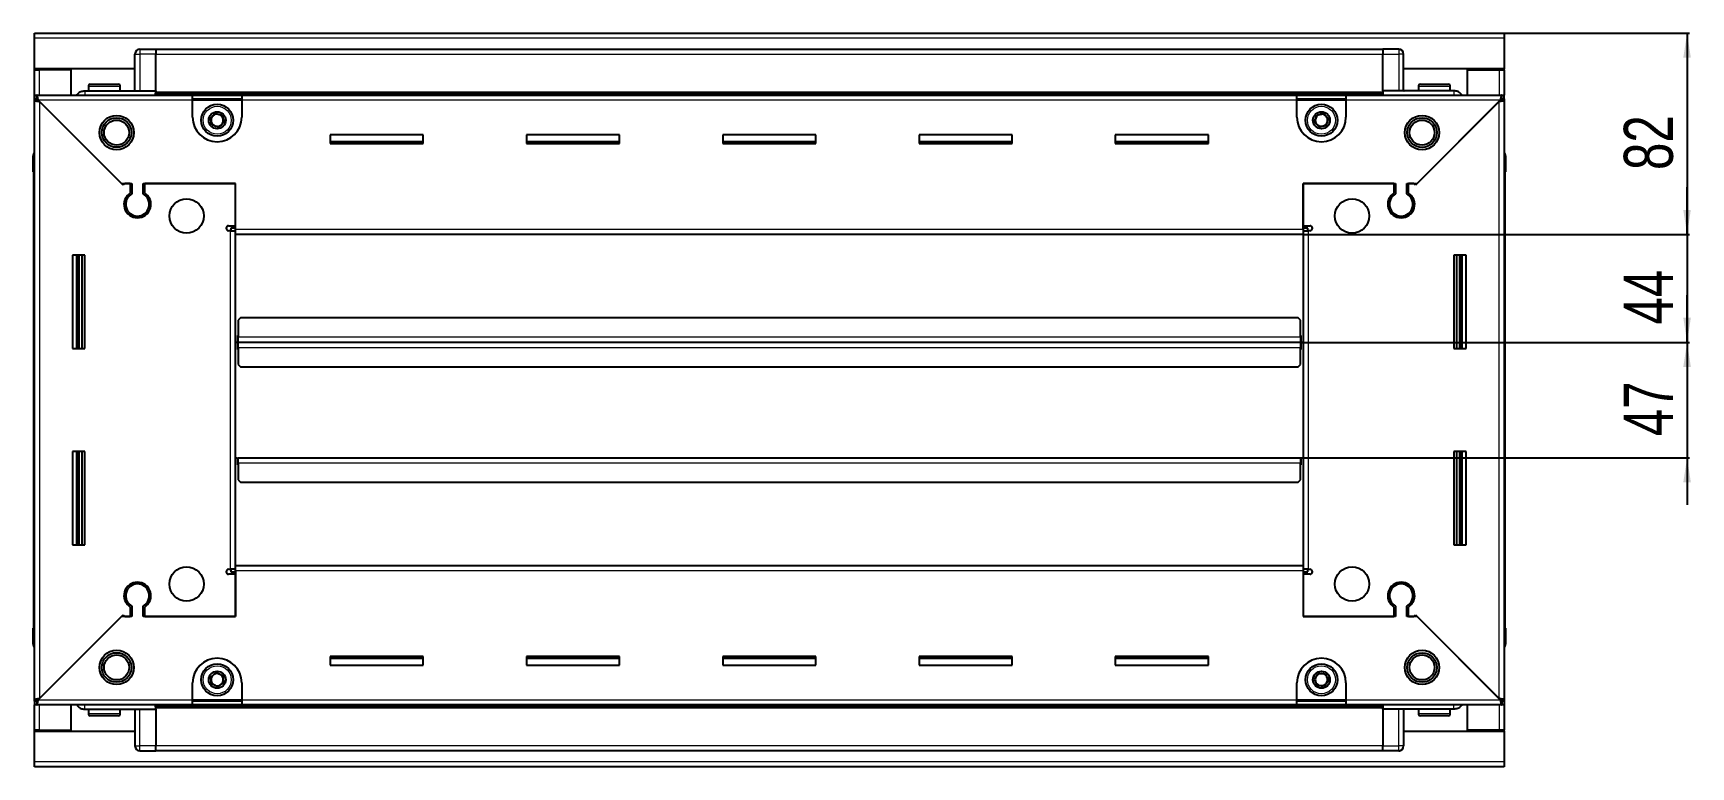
# Model space of a CAD drawing. Header units: millimetres. Extents: x 899 to 4113, y -416 to 1782.
# Drawn here: x 3438 to 4113, y 1344 to 1643 of the extents above; entities that cross this region are included whole.
import ezdxf

# ---------------------------------------------------------------- set-up
doc = ezdxf.new("R2010")
doc.units = ezdxf.units.MM
doc.layers.add('FORMAT', color=7, linetype='Continuous')
doc.styles.add('SLDTEXTSTYLE0', font='TXT', dxfattribs={"width": 0.75})
doc.dimstyles.new('SLDDIMSTYLE0', dxfattribs={"dimtxt": 20, "dimasz": 10, "dimexe": 0, "dimexo": 0.0625, "dimgap": 5, "dimtad": 2, "dimdec": 1, "dimrnd": 1e-09, "dimzin": 12, "dimdsep": 46, "dimtxsty": 'SLDTEXTSTYLE0', "dimsah": 1, "dimcen": 0.09, "dimadec": 0, "dimazin": 3, "dimtfac": 1, "dimtofl": 0, "dimtmove": 0, "dimatfit": 3, "dimfxl": 0, "dimfrac": 2, "dimtolj": 1, "dimtzin": 12, "dimarcsym": 0})
doc.dimstyles.new('SLDDIMSTYLE1', dxfattribs={"dimtxt": 20, "dimasz": 10, "dimexe": 0, "dimexo": 0.0625, "dimgap": 5, "dimtad": 2, "dimdec": 1, "dimrnd": 1e-09, "dimzin": 12, "dimdsep": 46, "dimtxsty": 'SLDTEXTSTYLE0', "dimsah": 1, "dimcen": 0.09, "dimadec": 0, "dimazin": 3, "dimtfac": 1, "dimtmove": 0, "dimatfit": 0, "dimfxl": 0, "dimfrac": 2, "dimtolj": 1, "dimtzin": 12, "dimarcsym": 0})

# ---------------------------------------------------------------- blocks, each defined once
blk = doc.blocks.new('_D_5')
at = {"layer": 'FORMAT'}
for p, q in [((4037.3, 1643.43), (4112.79, 1643.43)), ((4111.79, 1643.43), (4111.79, 1561.43)), ((3955.3, 1561.43), (4112.79, 1561.43))]:
    blk.add_line(p, q, dxfattribs=at)
for points in [[(4111.79, 1643.43), (4110.25, 1633.43), (4113.33, 1633.43)], [(4111.79, 1561.43), (4113.33, 1571.43), (4110.25, 1571.43)]]:
    blk.add_solid(points, dxfattribs=at)
at = {"layer": 'FORMAT', "insert": (4086.01, 1587.66), "char_height": 20, "attachment_point": 1, "rotation": 90, "style": 'SLDTEXTSTYLE0'}
blk.add_mtext('82', dxfattribs=at)
blk = doc.blocks.new('_D_6')
at = {"layer": 'FORMAT'}
for p, q in [((4111.79, 1561.43), (4111.79, 1580.66)), ((3955.3, 1561.43), (4112.79, 1561.43)), ((4111.79, 1561.43), (4111.79, 1517.43)), ((3954.3, 1517.43), (4112.79, 1517.43)), ((4111.79, 1517.43), (4111.79, 1498.2))]:
    blk.add_line(p, q, dxfattribs=at)
for points in [[(4111.79, 1561.43), (4113.33, 1571.43), (4110.25, 1571.43)], [(4111.79, 1517.43), (4110.25, 1507.43), (4113.33, 1507.43)]]:
    blk.add_solid(points, dxfattribs=at)
at = {"layer": 'FORMAT', "insert": (4086.01, 1524.66), "char_height": 20, "attachment_point": 1, "rotation": 90, "style": 'SLDTEXTSTYLE0'}
blk.add_mtext('44', dxfattribs=at)
blk = doc.blocks.new('_D_7')
at = {"layer": 'FORMAT'}
for p, q in [((4111.79, 1517.43), (4111.79, 1536.66)), ((3954.3, 1517.43), (4112.79, 1517.43)), ((4111.79, 1517.43), (4111.79, 1470.43)), ((3954.3, 1470.43), (4112.79, 1470.43)), ((4111.79, 1470.43), (4111.79, 1451.2))]:
    blk.add_line(p, q, dxfattribs=at)
for points in [[(4111.79, 1517.43), (4113.33, 1527.43), (4110.25, 1527.43)], [(4111.79, 1470.43), (4110.25, 1460.43), (4113.33, 1460.43)]]:
    blk.add_solid(points, dxfattribs=at)
at = {"layer": 'FORMAT', "insert": (4086.01, 1479.16), "char_height": 20, "attachment_point": 1, "rotation": 90, "style": 'SLDTEXTSTYLE0'}
blk.add_mtext('47', dxfattribs=at)

msp = doc.modelspace()

# ---------------------------------------------------------------- linework, layer by layer
at = {"color": 7, "linetype": 'Continuous', "lineweight": 25}
for p, q in [((3438.29, 1643.43), (4037.29, 1643.43)), ((3438.29, 1641.33), (3438.29, 1643.43)), ((4037.29, 1643.43), (4037.29, 1641.33)), ((3438.29, 1628.93), (3438.29, 1641.33)), ((3479.29, 1619.93), (3479.29, 1634.93)), ((3479.97, 1636.43), (3479.97, 1636.43)), ((3481.29, 1636.93), (3487.79, 1636.93)), ((3481.29, 1636.93), (3487.79, 1636.93)), ((3487.79, 1636.93), (3487.79, 1636.93)), ((3487.79, 1636.93), (3487.79, 1636.93)), ((3487.79, 1636.93), (3487.79, 1634.93)), ((3987.79, 1636.78), (3487.79, 1636.78)), ((3487.79, 1619.93), (3487.79, 1634.93)), ((3987.79, 1636.93), (3987.79, 1636.93)), ((3994.29, 1636.93), (3987.79, 1636.93)), ((3994.29, 1636.93), (3987.79, 1636.93)), ((3987.79, 1636.93), (3987.79, 1634.93)), ((3987.79, 1619.93), (3987.79, 1634.93)), ((3996.29, 1634.93), (3996.29, 1634.93)), ((3996.29, 1619.93), (3996.29, 1634.93)), ((4037.29, 1641.33), (4037.29, 1628.93)), ((3479.29, 1628.93), (3438.29, 1628.93)), ((3438.29, 1628.43), (3438.29, 1628.93)), ((3438.29, 1628.43), (3440.39, 1628.43)), ((3438.29, 1618.18), (3438.29, 1628.43)), ((3439.79, 1628.43), (3439.79, 1628.93)), ((3453.29, 1628.43), (3440.39, 1628.43)), ((3453.29, 1618.18), (3453.29, 1628.43)), ((4037.29, 1628.93), (3996.29, 1628.93)), ((4022.29, 1618.18), (4022.29, 1628.43)), ((4022.29, 1628.43), (4035.19, 1628.43)), ((4035.19, 1628.43), (4037.29, 1628.43)), ((4035.79, 1628.43), (4035.79, 1628.93)), ((4037.29, 1628.43), (4037.29, 1628.93)), ((4037.29, 1628.43), (4037.29, 1618.18)), ((3460.29, 1621.83), (3460.29, 1619.93)), ((3461.09, 1622.63), (3472.49, 1622.63)), ((3473.29, 1619.93), (3473.29, 1621.83)), ((4002.29, 1621.83), (4002.29, 1619.93)), ((4003.09, 1622.63), (4014.49, 1622.63)), ((4015.29, 1619.93), (4015.29, 1621.83)), ((3438.29, 1616.68), (3438.29, 1618.18)), ((3438.29, 1618.18), (3439.29, 1618.18)), ((3438.29, 1616.18), (3438.29, 1616.68)), ((3438.29, 1616.68), (3439.29, 1616.68)), ((3438.29, 1371.68), (3438.29, 1616.18)), ((3439.79, 1616.18), (3438.29, 1616.18)), ((3439.29, 1618.18), (3502.79, 1618.18)), ((3439.29, 1616.68), (3439.29, 1618.18)), ((3439.89, 1616.08), (3473.79, 1582.18)), ((3474.49, 1581.48), (3440.39, 1615.58)), ((3458.79, 1619.93), (3487.79, 1619.93)), ((3487.71, 1618.18), (3487.79, 1619.9)), ((3487.79, 1619.93), (3487.79, 1619.43)), ((3487.79, 1618.78), (3987.79, 1618.78)), ((3502.79, 1616.08), (3502.79, 1618.18)), ((3502.79, 1618.18), (3522.79, 1618.18)), ((3502.79, 1616.68), (3522.79, 1616.68)), ((3502.79, 1609.18), (3502.79, 1616.08)), ((3522.79, 1618.18), (3522.79, 1616.08)), ((3522.79, 1618.18), (3952.79, 1618.18)), ((3522.79, 1616.08), (3522.79, 1609.18)), ((3952.79, 1616.08), (3952.79, 1618.18)), ((3952.79, 1618.18), (3972.79, 1618.18)), ((3952.79, 1616.68), (3972.79, 1616.68)), ((3952.79, 1609.18), (3952.79, 1616.08)), ((3972.79, 1618.18), (4036.29, 1618.18)), ((3972.79, 1618.18), (3972.79, 1616.08)), ((3972.79, 1616.08), (3972.79, 1609.18)), ((3987.79, 1619.93), (3987.79, 1619.43)), ((4016.79, 1619.93), (3987.79, 1619.93)), ((3987.79, 1619.9), (3987.86, 1618.18)), ((4035.19, 1615.58), (4001.09, 1581.48)), ((4001.79, 1582.18), (4035.69, 1616.08)), ((4035.79, 1616.18), (4037.29, 1616.18)), ((4036.29, 1616.68), (4036.29, 1618.18)), ((4036.29, 1618.18), (4037.29, 1618.18)), ((4036.29, 1616.68), (4037.29, 1616.68)), ((4037.29, 1616.68), (4037.29, 1618.18)), ((4037.29, 1616.68), (4037.29, 1616.18)), ((4037.29, 1616.18), (4037.29, 1371.68)), ((3596.79, 1601.93), (3558.79, 1601.93)), ((3558.79, 1601.93), (3558.79, 1598.43)), ((3596.79, 1598.43), (3596.79, 1601.93)), ((3676.79, 1601.93), (3638.79, 1601.93)), ((3638.79, 1601.93), (3638.79, 1598.43)), ((3676.79, 1598.43), (3676.79, 1601.93)), ((3756.79, 1601.93), (3718.79, 1601.93)), ((3718.79, 1601.93), (3718.79, 1598.43)), ((3756.79, 1598.43), (3756.79, 1601.93)), ((3836.79, 1601.93), (3798.79, 1601.93)), ((3798.79, 1601.93), (3798.79, 1598.43)), ((3836.79, 1598.43), (3836.79, 1601.93)), ((3916.79, 1601.93), (3878.79, 1601.93)), ((3878.79, 1601.93), (3878.79, 1598.43)), ((3916.79, 1598.43), (3916.79, 1601.93)), ((3596.79, 1599.18), (3558.79, 1599.18)), ((3558.79, 1598.43), (3596.79, 1598.43)), ((3676.79, 1599.18), (3638.79, 1599.18)), ((3638.79, 1598.43), (3676.79, 1598.43)), ((3756.79, 1599.18), (3718.79, 1599.18)), ((3718.79, 1598.43), (3756.79, 1598.43)), ((3836.79, 1599.18), (3798.79, 1599.18)), ((3798.79, 1598.43), (3836.79, 1598.43)), ((3916.79, 1599.18), (3878.79, 1599.18)), ((3878.79, 1598.43), (3916.79, 1598.43)), ((4037.29, 1594.76), (4037.29, 1594.76)), ((3437.79, 1593.43), (3437.79, 1586.93)), ((3437.79, 1586.93), (3437.79, 1593.43)), ((4037.79, 1593.43), (4037.79, 1586.93)), ((4037.79, 1586.93), (4037.79, 1593.43)), ((3437.79, 1586.93), (3437.79, 1586.93)), ((3438.29, 1586.93), (3437.79, 1586.93)), ((3437.94, 1586.93), (3437.94, 1400.93)), ((3473.79, 1582.18), (3477.99, 1582.18)), ((3475.19, 1582.18), (3474.49, 1581.48)), ((3477.29, 1582.18), (3475.19, 1582.18)), ((3477.29, 1582.18), (3477.29, 1578.29)), ((3477.99, 1582.18), (3477.99, 1577.9)), ((3482.59, 1582.18), (3520.29, 1582.18)), ((3482.59, 1577.9), (3482.59, 1582.18)), ((3483.29, 1578.29), (3483.29, 1582.18)), ((3520.29, 1582.18), (3483.29, 1582.18)), ((3520.29, 1563.53), (3520.29, 1582.18)), ((3520.29, 1564.93), (3520.29, 1582.18)), ((3955.29, 1582.18), (3992.99, 1582.18)), ((3955.29, 1563.53), (3955.29, 1582.18)), ((3955.29, 1582.18), (3955.29, 1564.93)), ((3992.29, 1582.18), (3955.29, 1582.18)), ((3992.29, 1582.18), (3992.29, 1578.29)), ((3992.99, 1582.18), (3992.99, 1577.9)), ((3997.59, 1582.18), (4001.79, 1582.18)), ((3997.59, 1577.9), (3997.59, 1582.18)), ((4000.39, 1582.18), (3998.29, 1582.18)), ((3998.29, 1578.29), (3998.29, 1582.18)), ((4001.09, 1581.48), (4000.39, 1582.18)), ((4037.29, 1586.93), (4037.79, 1586.93)), ((4037.64, 1400.93), (4037.64, 1586.93)), ((4037.79, 1586.93), (4037.79, 1586.93)), ((4037.79, 1586.93), (4037.79, 1586.93)), ((3478.29, 1569.32), (3478.29, 1568.56)), ((3997.29, 1569.32), (3997.29, 1568.56)), ((3517.44, 1564.93), (3520.29, 1564.93)), ((3518.19, 1562.93), (3517.44, 1562.93)), ((3518.19, 1562.93), (3520.29, 1562.93)), ((3520.29, 1563.93), (3518.29, 1563.93)), ((3518.29, 1563.93), (3518.29, 1562.93)), ((3520.29, 1561.43), (3520.29, 1563.53)), ((3955.29, 1561.43), (3520.29, 1561.43)), ((3520.29, 1426.43), (3520.29, 1561.43)), ((3955.29, 1564.93), (3958.14, 1564.93)), ((3957.29, 1563.93), (3955.29, 1563.93)), ((3955.29, 1563.53), (3955.29, 1561.43)), ((3955.29, 1562.93), (3957.39, 1562.93)), ((3955.29, 1561.43), (3955.29, 1426.43)), ((3957.29, 1562.93), (3957.29, 1563.93)), ((3958.14, 1562.93), (3957.39, 1562.93)), ((3458.79, 1552.93), (3453.79, 1552.93)), ((3453.79, 1552.93), (3453.79, 1514.93)), ((3455.94, 1514.93), (3455.94, 1552.93)), ((3457.73, 1514.93), (3457.73, 1552.93)), ((3457.77, 1514.93), (3457.77, 1552.93)), ((3458.79, 1514.93), (3458.79, 1552.93)), ((4016.79, 1552.93), (4016.79, 1514.93)), ((4021.79, 1552.93), (4016.79, 1552.93)), ((4017.81, 1552.93), (4017.81, 1514.93)), ((4017.85, 1552.93), (4017.85, 1514.93)), ((4019.64, 1552.93), (4019.64, 1514.93)), ((4021.79, 1514.93), (4021.79, 1552.93)), ((3522.29, 1527.43), (3521.29, 1526.43)), ((3953.29, 1527.43), (3522.29, 1527.43)), ((3954.29, 1526.43), (3953.29, 1527.43)), ((3521.29, 1520.28), (3521.04, 1520.28)), ((3521.04, 1520.28), (3521.04, 1517.43)), ((3521.29, 1526.43), (3521.29, 1519.53)), ((3954.29, 1519.53), (3954.29, 1526.43)), ((3954.54, 1520.28), (3954.29, 1520.28)), ((3954.54, 1517.43), (3954.54, 1520.28)), ((3453.79, 1514.93), (3458.79, 1514.93)), ((3521.04, 1517.43), (3520.29, 1517.43)), ((3521.04, 1517.43), (3521.04, 1514.58)), ((3521.04, 1514.58), (3521.29, 1514.58)), ((3521.29, 1517.43), (3521.29, 1519.53)), ((3521.29, 1515.33), (3521.29, 1517.43)), ((3954.29, 1517.43), (3521.29, 1517.43)), ((3521.29, 1515.33), (3521.29, 1508.43)), ((3954.29, 1519.53), (3954.29, 1517.43)), ((3954.29, 1517.43), (3954.29, 1515.33)), ((3954.29, 1508.43), (3954.29, 1515.33)), ((3954.29, 1514.58), (3954.54, 1514.58)), ((3954.54, 1514.58), (3954.54, 1517.43)), ((3955.29, 1517.43), (3954.54, 1517.43)), ((4016.79, 1514.93), (4021.79, 1514.93)), ((3521.29, 1508.43), (3522.29, 1507.43)), ((3522.29, 1507.43), (3953.29, 1507.43)), ((3953.29, 1507.43), (3954.29, 1508.43)), ((3458.79, 1472.93), (3453.79, 1472.93)), ((3453.79, 1472.93), (3453.79, 1434.93)), ((3455.94, 1434.93), (3455.94, 1472.93)), ((3457.73, 1434.93), (3457.73, 1472.93)), ((3457.77, 1434.93), (3457.77, 1472.93)), ((3458.79, 1434.93), (3458.79, 1472.93)), ((4016.79, 1472.93), (4016.79, 1434.93)), ((4021.79, 1472.93), (4016.79, 1472.93)), ((4017.81, 1472.93), (4017.81, 1434.93)), ((4017.85, 1472.93), (4017.85, 1434.93)), ((4019.64, 1472.93), (4019.64, 1434.93)), ((4021.79, 1434.93), (4021.79, 1472.93)), ((3520.29, 1470.43), (3521.04, 1470.43)), ((3521.04, 1470.43), (3521.04, 1467.58)), ((3521.04, 1467.58), (3521.29, 1467.58)), ((3521.29, 1470.43), (3954.29, 1470.43)), ((3521.29, 1468.33), (3521.29, 1470.43)), ((3521.29, 1468.33), (3521.29, 1461.43)), ((3954.29, 1470.43), (3954.29, 1468.33)), ((3954.29, 1461.43), (3954.29, 1468.33)), ((3954.29, 1467.58), (3954.54, 1467.58)), ((3954.54, 1467.58), (3954.54, 1470.43)), ((3954.54, 1470.43), (3955.29, 1470.43)), ((3521.29, 1461.43), (3522.29, 1460.43)), ((3522.29, 1460.43), (3953.29, 1460.43)), ((3953.29, 1460.43), (3954.29, 1461.43)), ((3453.79, 1434.93), (3458.79, 1434.93)), ((4016.79, 1434.93), (4021.79, 1434.93)), ((3520.29, 1426.43), (3955.29, 1426.43)), ((3520.29, 1424.33), (3520.29, 1426.43)), ((3955.29, 1426.43), (3955.29, 1424.33)), ((3478.29, 1419.31), (3478.29, 1418.55)), ((3517.44, 1424.93), (3518.19, 1424.93)), ((3520.29, 1422.93), (3517.44, 1422.93)), ((3520.29, 1424.93), (3518.19, 1424.93)), ((3518.29, 1424.93), (3518.29, 1423.93)), ((3518.29, 1423.93), (3520.29, 1423.93)), ((3520.29, 1424.33), (3520.29, 1405.68)), ((3520.29, 1405.68), (3520.29, 1422.93)), ((3957.39, 1424.93), (3955.29, 1424.93)), ((3955.29, 1424.33), (3955.29, 1405.68)), ((3955.29, 1423.93), (3957.29, 1423.93)), ((3955.29, 1422.93), (3955.29, 1405.68)), ((3958.14, 1422.93), (3955.29, 1422.93)), ((3957.29, 1423.93), (3957.29, 1424.93)), ((3957.39, 1424.93), (3958.14, 1424.93)), ((3997.29, 1419.31), (3997.29, 1418.55)), ((3473.79, 1405.68), (3439.89, 1371.78)), ((3440.39, 1372.28), (3474.49, 1406.38)), ((3477.99, 1405.68), (3473.79, 1405.68)), ((3474.49, 1406.38), (3475.19, 1405.68)), ((3475.19, 1405.68), (3477.29, 1405.68)), ((3477.29, 1409.57), (3477.29, 1405.68)), ((3477.99, 1409.97), (3477.99, 1405.68)), ((3482.59, 1405.68), (3482.59, 1409.97)), ((3520.29, 1405.68), (3482.59, 1405.68)), ((3483.29, 1405.68), (3483.29, 1409.57)), ((3483.29, 1405.68), (3520.29, 1405.68)), ((3992.99, 1405.68), (3955.29, 1405.68)), ((3955.29, 1405.68), (3992.29, 1405.68)), ((3992.29, 1409.57), (3992.29, 1405.68)), ((3992.99, 1409.97), (3992.99, 1405.68)), ((3997.59, 1405.68), (3997.59, 1409.97)), ((4001.79, 1405.68), (3997.59, 1405.68)), ((3998.29, 1405.68), (3998.29, 1409.57)), ((3998.29, 1405.68), (4000.39, 1405.68)), ((4000.39, 1405.68), (4001.09, 1406.38)), ((4001.09, 1406.38), (4035.19, 1372.28)), ((4035.69, 1371.78), (4001.79, 1405.68)), ((3437.79, 1400.93), (3437.79, 1400.93)), ((3437.79, 1394.43), (3437.79, 1400.93)), ((3437.79, 1400.93), (3437.79, 1400.93)), ((3437.79, 1400.93), (3437.79, 1394.43)), ((3438.29, 1400.93), (3437.79, 1400.93)), ((4037.29, 1400.93), (4037.79, 1400.93)), ((4037.79, 1400.93), (4037.79, 1400.93)), ((4037.79, 1394.43), (4037.79, 1400.93)), ((4037.79, 1400.93), (4037.79, 1394.43)), ((3438.29, 1393.11), (3438.29, 1393.11)), ((3596.79, 1389.43), (3558.79, 1389.43)), ((3558.79, 1389.43), (3558.79, 1385.93)), ((3558.79, 1388.68), (3596.79, 1388.68)), ((3558.79, 1385.93), (3596.79, 1385.93)), ((3596.79, 1385.93), (3596.79, 1389.43)), ((3676.79, 1389.43), (3638.79, 1389.43)), ((3638.79, 1389.43), (3638.79, 1385.93)), ((3638.79, 1388.68), (3676.79, 1388.68)), ((3638.79, 1385.93), (3676.79, 1385.93)), ((3676.79, 1385.93), (3676.79, 1389.43)), ((3756.79, 1389.43), (3718.79, 1389.43)), ((3718.79, 1389.43), (3718.79, 1385.93)), ((3718.79, 1388.68), (3756.79, 1388.68)), ((3718.79, 1385.93), (3756.79, 1385.93)), ((3756.79, 1385.93), (3756.79, 1389.43)), ((3836.79, 1389.43), (3798.79, 1389.43)), ((3798.79, 1389.43), (3798.79, 1385.93)), ((3798.79, 1388.68), (3836.79, 1388.68)), ((3798.79, 1385.93), (3836.79, 1385.93)), ((3836.79, 1385.93), (3836.79, 1389.43)), ((3916.79, 1389.43), (3878.79, 1389.43)), ((3878.79, 1389.43), (3878.79, 1385.93)), ((3878.79, 1388.68), (3916.79, 1388.68)), ((3878.79, 1385.93), (3916.79, 1385.93)), ((3916.79, 1385.93), (3916.79, 1389.43)), ((3502.79, 1371.78), (3502.79, 1378.68)), ((3522.79, 1378.68), (3522.79, 1371.78)), ((3952.79, 1371.78), (3952.79, 1378.68)), ((3972.79, 1378.68), (3972.79, 1371.78)), ((3438.29, 1371.18), (3438.29, 1371.68)), ((3439.79, 1371.68), (3438.29, 1371.68)), ((3502.79, 1369.68), (3502.79, 1371.78)), ((3522.79, 1371.78), (3522.79, 1369.68)), ((3952.79, 1369.68), (3952.79, 1371.78)), ((3972.79, 1371.78), (3972.79, 1369.68)), ((4035.79, 1371.68), (4037.29, 1371.68)), ((4037.29, 1371.68), (4037.29, 1371.18)), ((3438.29, 1371.18), (3438.29, 1369.68)), ((3439.29, 1371.18), (3438.29, 1371.18)), ((3438.29, 1359.43), (3438.29, 1369.68)), ((3439.29, 1369.68), (3438.29, 1369.68)), ((3439.29, 1371.18), (3439.29, 1369.68)), ((3502.79, 1369.68), (3439.29, 1369.68)), ((3453.29, 1359.43), (3453.29, 1369.68)), ((3458.79, 1367.93), (3487.79, 1367.93)), ((3460.29, 1367.93), (3460.29, 1366.03)), ((3464.86, 1365.23), (3461.09, 1365.23)), ((3472.49, 1365.23), (3464.86, 1365.23)), ((3473.29, 1366.03), (3473.29, 1367.93)), ((3479.29, 1367.93), (3479.29, 1352.93)), ((3487.79, 1367.97), (3487.71, 1369.68)), ((3987.79, 1369.08), (3487.79, 1369.08)), ((3487.79, 1367.93), (3487.79, 1368.43)), ((3487.79, 1367.93), (3487.79, 1352.93)), ((3522.79, 1371.18), (3502.79, 1371.18)), ((3522.79, 1369.68), (3502.79, 1369.68)), ((3952.79, 1369.68), (3522.79, 1369.68)), ((3972.79, 1371.18), (3952.79, 1371.18)), ((3972.79, 1369.68), (3952.79, 1369.68)), ((4036.29, 1369.68), (3972.79, 1369.68)), ((3987.86, 1369.68), (3987.79, 1367.97)), ((3987.79, 1367.93), (3987.79, 1368.43)), ((4016.79, 1367.93), (3987.79, 1367.93)), ((3987.79, 1367.93), (3987.79, 1352.93)), ((3996.29, 1367.93), (3996.29, 1352.93)), ((4002.29, 1367.93), (4002.29, 1366.03)), ((4010.08, 1365.23), (4003.09, 1365.23)), ((4014.49, 1365.23), (4010.08, 1365.23)), ((4015.29, 1366.03), (4015.29, 1367.93)), ((4022.29, 1359.43), (4022.29, 1369.68)), ((4036.29, 1371.18), (4036.29, 1369.68)), ((4037.29, 1371.18), (4036.29, 1371.18)), ((4037.29, 1369.68), (4036.29, 1369.68)), ((4037.29, 1371.18), (4037.29, 1369.68)), ((4037.29, 1369.68), (4037.29, 1359.43)), ((3440.39, 1359.43), (3438.29, 1359.43)), ((3438.29, 1358.93), (3438.29, 1359.43)), ((3438.29, 1346.53), (3438.29, 1358.93)), ((3438.29, 1358.93), (3479.29, 1358.93)), ((3439.79, 1358.93), (3439.79, 1359.43)), ((3440.39, 1359.43), (3453.29, 1359.43)), ((3996.29, 1358.93), (4037.29, 1358.93)), ((4035.19, 1359.43), (4022.29, 1359.43)), ((4037.29, 1359.43), (4035.19, 1359.43)), ((4035.79, 1358.93), (4035.79, 1359.43)), ((4037.29, 1358.93), (4037.29, 1359.43)), ((4037.29, 1358.93), (4037.29, 1346.53)), ((3479.29, 1352.93), (3479.29, 1352.93)), ((3487.79, 1350.93), (3487.79, 1352.93)), ((3487.79, 1351.08), (3987.79, 1351.08)), ((3987.79, 1350.93), (3987.79, 1352.93)), ((3995.61, 1351.43), (3995.61, 1351.43)), ((3438.29, 1344.43), (3438.29, 1346.53)), ((4037.29, 1344.43), (3438.29, 1344.43)), ((3481.29, 1350.93), (3487.79, 1350.93)), ((3481.29, 1350.93), (3487.79, 1350.93)), ((3487.79, 1350.93), (3487.79, 1350.93)), ((3987.79, 1350.93), (3987.79, 1350.93)), ((3994.29, 1350.93), (3987.79, 1350.93)), ((3987.79, 1350.93), (3987.79, 1350.93)), ((3994.29, 1350.93), (3987.79, 1350.93)), ((4037.29, 1346.53), (4037.29, 1344.43))]:
    msp.add_line(p, q, dxfattribs=at)
at = {"color": 8, "linetype": 'Continuous', "lineweight": 18}
for p, q in [((4037.29, 1641.33), (3438.29, 1641.33)), ((3479.29, 1634.93), (3481.29, 1634.93)), ((3481.29, 1636.93), (3481.29, 1634.93)), ((3481.29, 1634.93), (3481.29, 1619.93)), ((3487.79, 1634.93), (3481.29, 1634.93)), ((3987.79, 1634.93), (3994.29, 1634.93)), ((3994.29, 1636.93), (3994.29, 1634.93)), ((3994.29, 1634.93), (3994.29, 1619.93)), ((3996.29, 1634.93), (3994.29, 1634.93)), ((3440.39, 1628.43), (3440.39, 1628.93)), ((3440.39, 1618.18), (3440.39, 1628.43)), ((3987.79, 1634.78), (3487.79, 1634.78)), ((4035.19, 1628.93), (4035.19, 1628.43)), ((4035.19, 1628.43), (4035.19, 1618.18)), ((3460.29, 1621.83), (3473.29, 1621.83)), ((4002.29, 1621.83), (4015.29, 1621.83)), ((3502.79, 1616.08), (3439.89, 1616.08)), ((3440.39, 1615.58), (3440.39, 1372.28)), ((3987.79, 1619.43), (3487.79, 1619.43)), ((3987.79, 1618.2), (3487.79, 1618.2)), ((3502.79, 1616.08), (3522.79, 1616.08)), ((3952.79, 1616.08), (3522.79, 1616.08)), ((3952.79, 1616.08), (3972.79, 1616.08)), ((4035.69, 1616.08), (3972.79, 1616.08)), ((4035.19, 1372.28), (4035.19, 1615.58)), ((3438.29, 1593.43), (3437.79, 1593.43)), ((4037.29, 1593.43), (4037.79, 1593.43)), ((3518.19, 1424.93), (3518.19, 1562.93)), ((3520.29, 1563.53), (3955.29, 1563.53)), ((3957.39, 1562.93), (3957.39, 1424.93)), ((3455.29, 1552.93), (3455.29, 1514.93)), ((3456.52, 1552.93), (3456.52, 1514.93)), ((4019.05, 1514.93), (4019.05, 1552.93)), ((4020.29, 1514.93), (4020.29, 1552.93)), ((3954.29, 1519.53), (3521.29, 1519.53)), ((3521.29, 1515.33), (3954.29, 1515.33)), ((3455.29, 1472.93), (3455.29, 1434.93)), ((3456.52, 1472.93), (3456.52, 1434.93)), ((4019.05, 1434.93), (4019.05, 1472.93)), ((4020.29, 1434.93), (4020.29, 1472.93)), ((3521.29, 1468.33), (3954.29, 1468.33)), ((3955.29, 1424.33), (3520.29, 1424.33)), ((3438.29, 1394.43), (3437.79, 1394.43)), ((4037.29, 1394.43), (4037.79, 1394.43)), ((3439.89, 1371.78), (3502.79, 1371.78)), ((3522.79, 1371.78), (3502.79, 1371.78)), ((3522.79, 1371.78), (3952.79, 1371.78)), ((3972.79, 1371.78), (3952.79, 1371.78)), ((3972.79, 1371.78), (4035.69, 1371.78)), ((3440.39, 1359.43), (3440.39, 1369.68)), ((3464.59, 1366.03), (3460.29, 1366.03)), ((3473.29, 1366.03), (3464.59, 1366.03)), ((3481.29, 1352.93), (3481.29, 1367.93)), ((3487.79, 1369.67), (3987.79, 1369.67)), ((3487.79, 1368.43), (3987.79, 1368.43)), ((3994.29, 1352.93), (3994.29, 1367.93)), ((4010.26, 1366.03), (4002.29, 1366.03)), ((4015.29, 1366.03), (4010.26, 1366.03)), ((4035.19, 1369.68), (4035.19, 1359.43)), ((3440.39, 1358.93), (3440.39, 1359.43)), ((4035.19, 1359.43), (4035.19, 1358.93)), ((3479.29, 1352.93), (3481.29, 1352.93)), ((3487.79, 1352.93), (3481.29, 1352.93)), ((3481.29, 1350.93), (3481.29, 1352.93)), ((3487.79, 1353.08), (3987.79, 1353.08)), ((3987.79, 1352.93), (3994.29, 1352.93)), ((3996.29, 1352.93), (3994.29, 1352.93)), ((3994.29, 1350.93), (3994.29, 1352.93)), ((4037.29, 1346.53), (3438.29, 1346.53))]:
    msp.add_line(p, q, dxfattribs=at)
at = {"color": 7, "linetype": 'Continuous', "lineweight": 25}
for centre, radius in [((3471.79, 1602.93), 7), ((3471.79, 1602.93), 6.02), ((3471.79, 1602.93), 5.1), ((3512.79, 1607.93), 6.5), ((3512.79, 1607.93), 3.46), ((3962.79, 1607.93), 6.5), ((3962.79, 1607.93), 3.46), ((4003.79, 1602.93), 7), ((4003.79, 1602.93), 6.03), ((4003.79, 1602.93), 5.1), ((3500.29, 1568.93), 7), ((3975.29, 1568.93), 7), ((3500.29, 1418.93), 7), ((3975.29, 1418.93), 7), ((3471.79, 1384.93), 7), ((4003.79, 1384.93), 7), ((3471.79, 1384.93), 6.03), ((3471.79, 1384.93), 5.1), ((3512.79, 1379.93), 6.5), ((3962.79, 1379.93), 6.5), ((4003.79, 1384.93), 6.02), ((4003.79, 1384.93), 5.1), ((3512.79, 1379.93), 3.46), ((3962.79, 1379.93), 3.46)]:
    msp.add_circle(centre, radius, dxfattribs=at)
at = {"color": 8, "linetype": 'Continuous', "lineweight": 18}
for centre in [(3512.79, 1607.93), (3962.79, 1607.93), (3512.79, 1379.93), (3962.79, 1379.93)]:
    msp.add_circle(centre, 5.7, dxfattribs=at)
at = {"color": 7, "linetype": 'Continuous', "lineweight": 25}
for centre, radius, start, end in [((3481.29, 1634.93), 2, 90, 180), ((3994.29, 1634.93), 2, 0, 90), ((3994.29, 1634.93), 2, 0, 90), ((3461.09, 1621.83), 0.8, 90, 180), ((3472.49, 1621.83), 0.8, 0, 90), ((4003.09, 1621.83), 0.8, 90, 180), ((4014.49, 1621.83), 0.8, 0, 90), ((3479.09, 1620.13), 0.2, 270, 0), ((3996.49, 1620.13), 0.2, 180, 270), ((3512.79, 1609.18), 10, 180, 270), ((3512.79, 1607.93), 2.5, 134.01559, 194.01559), ((3512.79, 1607.93), 2.5, 74.01559, 134.01559), ((3512.79, 1609.18), 10, 270, 0), ((3512.79, 1607.93), 2.5, 14.01559, 74.01559), ((3512.79, 1607.93), 2.5, 314.01559, 14.01559), ((3962.79, 1609.18), 10, 180, 270), ((3962.79, 1607.93), 2.5, 160.11158, 220.11158), ((3962.79, 1607.93), 2.5, 100.11158, 160.11158), ((3962.79, 1607.93), 2.5, 40.11158, 100.11158), ((3962.79, 1609.18), 10, 270, 0), ((3962.79, 1607.93), 2.5, 340.11158, 40.11158), ((3512.79, 1607.93), 2.5, 194.01559, 254.01559), ((3512.79, 1607.93), 2.5, 254.01559, 314.01559), ((3962.79, 1607.93), 2.5, 220.11158, 280.11158), ((3962.79, 1607.93), 2.5, 280.11158, 340.11158), ((3439.79, 1593.43), 2, 138.57492, 180), ((3439.79, 1593.43), 2, 138.59038, 180), ((4035.79, 1593.43), 2, 360, 41.40962), ((4035.79, 1593.43), 2, 0, 41.39416), ((3480.29, 1573.68), 5.5, 123.05573, 56.94427), ((3480.29, 1573.68), 4.8, 118.63099, 61.36901), ((3995.29, 1573.68), 5.5, 123.05573, 56.94427), ((3995.29, 1573.68), 4.8, 118.63099, 61.36901), ((3517.44, 1563.93), 1, 90, 270), ((3958.14, 1563.93), 1, 270, 90), ((3480.29, 1414.18), 5.5, 303.05573, 236.94427), ((3480.29, 1414.18), 4.8, 298.63099, 241.36901), ((3517.44, 1423.93), 1, 90, 270), ((3958.14, 1423.93), 1, 270, 90), ((3995.29, 1414.18), 5.5, 303.05573, 236.94427), ((3995.29, 1414.18), 4.8, 298.63099, 241.36901), ((3439.79, 1394.43), 2, 180, 221.39416), ((4035.79, 1394.43), 2, 318.57492, 360), ((4035.79, 1394.43), 2, 318.59038, 0), ((3512.79, 1378.68), 10, 90, 180), ((3512.79, 1378.68), 10, 0, 90), ((3962.79, 1378.68), 10, 90, 180), ((3962.79, 1378.68), 10, 0, 90), ((3512.79, 1379.93), 2.5, 127.47401, 187.47401), ((3512.79, 1379.93), 2.5, 187.47401, 247.47401), ((3512.79, 1379.93), 2.5, 67.47401, 127.47401), ((3512.79, 1379.93), 2.5, 7.47401, 67.47401), ((3512.79, 1379.93), 2.5, 307.47401, 7.47401), ((3962.79, 1379.93), 2.5, 147.04236, 207.04236), ((3962.79, 1379.93), 2.5, 207.04236, 267.04236), ((3962.79, 1379.93), 2.5, 87.04236, 147.04236), ((3962.79, 1379.93), 2.5, 267.04236, 327.04236), ((3962.79, 1379.93), 2.5, 27.04236, 87.04236), ((3962.79, 1379.93), 2.5, 327.04236, 27.04236), ((3512.79, 1379.93), 2.5, 247.47401, 307.47401), ((3461.09, 1366.03), 0.8, 180, 270), ((3472.49, 1366.03), 0.8, 270, 360), ((3479.09, 1367.73), 0.2, 0, 90), ((3996.49, 1367.73), 0.2, 90, 180), ((4003.09, 1366.03), 0.8, 180, 270), ((4014.49, 1366.03), 0.8, 270, 360), ((3481.29, 1352.93), 2, 180, 270), ((3481.29, 1352.93), 2, 180, 270), ((3994.29, 1352.93), 2, 270, 0), ((3994.29, 1352.93), 2, 270, 311.40962)]:
    msp.add_arc(centre, radius, start, end, dxfattribs=at)
for points, knots in [([(3438.29, 1616.18), (3438.32, 1616.14), (3438.37, 1616.05), (3438.76, 1615.91), (3439.32, 1615.78), (3439.9, 1615.67), (3440.26, 1615.61), (3440.39, 1615.58)], [0, 0, 0, 0, 0.230255, 0.448522, 0.666786, 0.88505, 1, 1, 1, 1]), ([(3439.89, 1616.08), (3439.84, 1616.34), (3439.75, 1616.83), (3439.62, 1617.47), (3439.49, 1617.94), (3439.38, 1618.16), (3439.31, 1618.18), (3439.29, 1618.18)], [0, 0, 0, 0, 0.2302553, 0.4485219, 0.6667858, 0.8850496, 1, 1, 1, 1]), ([(3455.57, 1618.18), (3455.69, 1618.38), (3456.08, 1619.03), (3457.24, 1619.74), (3458.27, 1619.87), (3458.79, 1619.93)], [0, 0, 0, 0, 0.18225, 0.591125, 1, 1, 1, 1]), ([(3487.79, 1619.93), (3487.79, 1619.9), (3487.79, 1619.82), (3487.79, 1619.2), (3487.79, 1618.62), (3487.79, 1618.22), (3487.79, 1618.18)], [0, 0, 0, 0, 0.32291, 0.645819, 0.968729, 1, 1, 1, 1]), ([(3987.79, 1619.93), (3987.79, 1619.9), (3987.79, 1619.82), (3987.79, 1619.2), (3987.79, 1618.64), (3987.79, 1618.27), (3987.79, 1618.26)], [0, 0, 0, 0, 0.330266, 0.660532, 0.990799, 1, 1, 1, 1]), ([(4020, 1618.18), (4019.88, 1618.38), (4019.5, 1619.03), (4018.34, 1619.74), (4017.31, 1619.87), (4016.79, 1619.93)], [0, 0, 0, 0, 0.1822499, 0.5911249, 1, 1, 1, 1]), ([(4035.19, 1615.58), (4035.44, 1615.63), (4035.94, 1615.72), (4036.58, 1615.85), (4037.04, 1615.98), (4037.26, 1616.09), (4037.28, 1616.16), (4037.29, 1616.18)], [0, 0, 0, 0, 0.230255, 0.448522, 0.666786, 0.88505, 1, 1, 1, 1]), ([(4036.29, 1618.18), (4036.24, 1618.16), (4036.15, 1618.11), (4036.02, 1617.71), (4035.89, 1617.15), (4035.78, 1616.57), (4035.71, 1616.21), (4035.69, 1616.08)], [0, 0, 0, 0, 0.230255, 0.448522, 0.666786, 0.88505, 1, 1, 1, 1]), ([(3510.01, 1608.73), (3510.38, 1609.09), (3511.08, 1609.76), (3511.77, 1610.42), (3512.09, 1610.73)], [0, 0, 0, 0, 0.534686, 1, 1, 1, 1]), ([(3510.71, 1605.93), (3510.63, 1606.26), (3510.43, 1607.06), (3510.19, 1608.03), (3510.04, 1608.61), (3510.01, 1608.73)], [0, 0, 0, 0, 0.362901, 0.866875, 1, 1, 1, 1]), ([(3512.09, 1610.73), (3512.59, 1610.59), (3513.51, 1610.33), (3514.44, 1610.06), (3514.87, 1609.94)], [0, 0, 0, 0, 0.534686, 1, 1, 1, 1]), ([(3514.87, 1609.94), (3514.9, 1609.82), (3515.04, 1609.24), (3515.28, 1608.27), (3515.48, 1607.47), (3515.56, 1607.14)], [0, 0, 0, 0, 0.133125, 0.637099, 1, 1, 1, 1]), ([(3959.95, 1607.43), (3959.99, 1607.54), (3960.19, 1608.11), (3960.53, 1609.04), (3960.81, 1609.82), (3960.93, 1610.14)], [0, 0, 0, 0, 0.133125, 0.637099, 1, 1, 1, 1]), ([(3960.93, 1610.14), (3961.44, 1610.23), (3962.39, 1610.4), (3963.33, 1610.57), (3963.77, 1610.65)], [0, 0, 0, 0, 0.534686, 1, 1, 1, 1]), ([(3963.77, 1610.65), (3964.1, 1610.25), (3964.72, 1609.52), (3965.34, 1608.78), (3965.63, 1608.44)], [0, 0, 0, 0, 0.534686, 1, 1, 1, 1]), ([(3965.63, 1608.44), (3965.51, 1608.12), (3965.23, 1607.34), (3964.9, 1606.41), (3964.69, 1605.84), (3964.65, 1605.73)], [0, 0, 0, 0, 0.3629006, 0.8668753, 1, 1, 1, 1]), ([(3513.49, 1605.13), (3512.99, 1605.28), (3512.07, 1605.54), (3511.14, 1605.81), (3510.71, 1605.93)], [0, 0, 0, 0, 0.534686, 1, 1, 1, 1]), ([(3515.56, 1607.14), (3515.19, 1606.78), (3514.5, 1606.11), (3513.81, 1605.44), (3513.49, 1605.13)], [0, 0, 0, 0, 0.5346859, 1, 1, 1, 1]), ([(3961.81, 1605.22), (3961.47, 1605.61), (3960.85, 1606.35), (3960.23, 1607.09), (3959.95, 1607.43)], [0, 0, 0, 0, 0.534686, 1, 1, 1, 1]), ([(3964.65, 1605.73), (3964.14, 1605.64), (3963.19, 1605.47), (3962.25, 1605.3), (3961.81, 1605.22)], [0, 0, 0, 0, 0.534686, 1, 1, 1, 1]), ([(3510.12, 1381.04), (3510.22, 1381.12), (3510.7, 1381.48), (3511.49, 1382.09), (3512.14, 1382.59), (3512.41, 1382.8)], [0, 0, 0, 0, 0.133125, 0.637099, 1, 1, 1, 1]), ([(3510.5, 1378.18), (3510.43, 1378.69), (3510.31, 1379.65), (3510.18, 1380.6), (3510.12, 1381.04)], [0, 0, 0, 0, 0.534686, 1, 1, 1, 1]), ([(3513.16, 1377.07), (3512.69, 1377.27), (3511.8, 1377.64), (3510.91, 1378.01), (3510.5, 1378.18)], [0, 0, 0, 0, 0.5346859, 1, 1, 1, 1]), ([(3512.41, 1382.8), (3512.89, 1382.6), (3513.78, 1382.23), (3514.67, 1381.86), (3515.08, 1381.69)], [0, 0, 0, 0, 0.534686, 1, 1, 1, 1]), ([(3515.46, 1378.83), (3515.18, 1378.62), (3514.53, 1378.12), (3513.74, 1377.51), (3513.26, 1377.15), (3513.16, 1377.07)], [0, 0, 0, 0, 0.362901, 0.866875, 1, 1, 1, 1]), ([(3515.08, 1381.69), (3515.15, 1381.18), (3515.27, 1380.22), (3515.4, 1379.27), (3515.46, 1378.83)], [0, 0, 0, 0, 0.534686, 1, 1, 1, 1]), ([(3959.91, 1380.08), (3960.19, 1380.52), (3960.71, 1381.33), (3961.23, 1382.13), (3961.48, 1382.51)], [0, 0, 0, 0, 0.534686, 1, 1, 1, 1]), ([(3961.22, 1377.51), (3960.98, 1377.97), (3960.55, 1378.83), (3960.11, 1379.69), (3959.91, 1380.08)], [0, 0, 0, 0, 0.534686, 1, 1, 1, 1]), ([(3961.48, 1382.51), (3961.6, 1382.5), (3962.2, 1382.47), (3963.19, 1382.42), (3964.02, 1382.37), (3964.36, 1382.36)], [0, 0, 0, 0, 0.133125, 0.637099, 1, 1, 1, 1]), ([(3965.67, 1379.79), (3965.39, 1379.35), (3964.87, 1378.54), (3964.34, 1377.74), (3964.1, 1377.36)], [0, 0, 0, 0, 0.5346859, 1, 1, 1, 1]), ([(3964.36, 1382.36), (3964.59, 1381.9), (3965.03, 1381.04), (3965.47, 1380.18), (3965.67, 1379.79)], [0, 0, 0, 0, 0.5346859, 1, 1, 1, 1]), ([(3440.39, 1372.28), (3440.14, 1372.24), (3439.64, 1372.15), (3439, 1372.01), (3438.54, 1371.88), (3438.32, 1371.77), (3438.3, 1371.71), (3438.29, 1371.68)], [0, 0, 0, 0, 0.2302553, 0.4485219, 0.6667858, 0.8850496, 1, 1, 1, 1]), ([(3439.29, 1369.68), (3439.34, 1369.71), (3439.42, 1369.76), (3439.56, 1370.16), (3439.69, 1370.71), (3439.8, 1371.29), (3439.87, 1371.66), (3439.89, 1371.78)], [0, 0, 0, 0, 0.230255, 0.448522, 0.666786, 0.88505, 1, 1, 1, 1]), ([(3964.1, 1377.36), (3963.76, 1377.38), (3962.94, 1377.42), (3961.94, 1377.47), (3961.34, 1377.51), (3961.22, 1377.51)], [0, 0, 0, 0, 0.362901, 0.866875, 1, 1, 1, 1]), ([(4037.29, 1371.68), (4037.26, 1371.73), (4037.21, 1371.82), (4036.82, 1371.95), (4036.26, 1372.08), (4035.68, 1372.19), (4035.31, 1372.26), (4035.19, 1372.28)], [0, 0, 0, 0, 0.230255, 0.448522, 0.666786, 0.88505, 1, 1, 1, 1]), ([(4035.69, 1371.78), (4035.74, 1371.53), (4035.82, 1371.04), (4035.96, 1370.4), (4036.09, 1369.93), (4036.2, 1369.71), (4036.27, 1369.69), (4036.29, 1369.68)], [0, 0, 0, 0, 0.230255, 0.448522, 0.666786, 0.88505, 1, 1, 1, 1]), ([(3455.57, 1369.68), (3455.69, 1369.48), (3456.08, 1368.83), (3457.24, 1368.13), (3458.27, 1368), (3458.79, 1367.93)], [0, 0, 0, 0, 0.18225, 0.591125, 1, 1, 1, 1]), ([(3487.79, 1367.93), (3487.79, 1367.97), (3487.79, 1368.05), (3487.79, 1368.67), (3487.79, 1369.23), (3487.79, 1369.6), (3487.79, 1369.61)], [0, 0, 0, 0, 0.3302662, 0.6605324, 0.9907986, 1, 1, 1, 1]), ([(3987.79, 1367.93), (3987.79, 1367.97), (3987.79, 1368.05), (3987.79, 1368.67), (3987.79, 1369.23), (3987.79, 1369.6), (3987.79, 1369.61)], [0, 0, 0, 0, 0.330267, 0.660534, 0.990802, 1, 1, 1, 1]), ([(4020, 1369.68), (4019.88, 1369.48), (4019.5, 1368.83), (4018.34, 1368.13), (4017.31, 1368), (4016.79, 1367.93)], [0, 0, 0, 0, 0.18225, 0.591125, 1, 1, 1, 1])]:
    msp.add_open_spline(points, degree=3, knots=knots, dxfattribs=at)
for points in [[(3439.89, 1616.08), (3439.84, 1616.16), (3439.74, 1616.32), (3439.59, 1616.52), (3439.44, 1616.66), (3439.34, 1616.67), (3439.29, 1616.68)], [(3439.79, 1616.18), (3439.8, 1616.13), (3439.82, 1616.03), (3439.95, 1615.88), (3440.15, 1615.73), (3440.31, 1615.63), (3440.39, 1615.58)], [(4035.19, 1615.58), (4035.27, 1615.63), (4035.42, 1615.73), (4035.62, 1615.88), (4035.76, 1616.03), (4035.78, 1616.13), (4035.79, 1616.18)], [(4036.29, 1616.68), (4036.24, 1616.67), (4036.14, 1616.66), (4035.99, 1616.52), (4035.84, 1616.32), (4035.74, 1616.16), (4035.69, 1616.08)], [(3439.29, 1371.18), (3439.34, 1371.19), (3439.44, 1371.21), (3439.59, 1371.35), (3439.74, 1371.55), (3439.84, 1371.71), (3439.89, 1371.78)], [(3440.39, 1372.28), (3440.31, 1372.23), (3440.15, 1372.13), (3439.95, 1371.98), (3439.82, 1371.83), (3439.8, 1371.73), (3439.79, 1371.68)], [(4035.79, 1371.68), (4035.78, 1371.73), (4035.76, 1371.83), (4035.62, 1371.98), (4035.42, 1372.13), (4035.27, 1372.23), (4035.19, 1372.28)], [(4035.69, 1371.78), (4035.74, 1371.71), (4035.84, 1371.55), (4035.99, 1371.35), (4036.14, 1371.21), (4036.24, 1371.19), (4036.29, 1371.18)]]:
    msp.add_open_spline(points, degree=3, dxfattribs=at)
at = {"color": 8, "linetype": 'Continuous', "lineweight": 18}
for points in [[(3458.79, 1619.93), (3458.79, 1619.89), (3458.79, 1619.81), (3458.79, 1619.38), (3458.79, 1618.92), (3458.79, 1618.51), (3458.79, 1618.24), (3458.79, 1618.18)], [(4016.79, 1619.93), (4016.79, 1619.89), (4016.79, 1619.81), (4016.79, 1619.38), (4016.79, 1618.92), (4016.79, 1618.51), (4016.79, 1618.24), (4016.79, 1618.18)], [(3458.79, 1367.93), (3458.79, 1367.98), (3458.79, 1368.05), (3458.79, 1368.49), (3458.79, 1368.94), (3458.79, 1369.36), (3458.79, 1369.63), (3458.79, 1369.68)], [(4016.79, 1367.93), (4016.79, 1367.98), (4016.79, 1368.05), (4016.79, 1368.49), (4016.79, 1368.94), (4016.79, 1369.36), (4016.79, 1369.63), (4016.79, 1369.68)]]:
    msp.add_open_spline(points, degree=3, knots=[0, 0, 0, 0, 0.359753, 0.553414, 0.751185, 0.948956, 1, 1, 1, 1], dxfattribs=at)

# ---------------------------------------------------------------- dimensions: what is measured, and where the dimension line sits
at = {"layer": 'FORMAT'}
for base, p1, p2, dimstyle, picture, middle in [((4111.79, 1561.43), (4037.29, 1643.43), (3955.29, 1561.43), 'SLDDIMSTYLE0', '_D_5', (4111.79, 1602.43)), ((4111.79, 1517.43), (3955.29, 1561.43), (3954.29, 1517.43), 'SLDDIMSTYLE1', '_D_6', (4111.79, 1539.43)), ((4111.79, 1470.43), (3954.29, 1517.43), (3954.29, 1470.43), 'SLDDIMSTYLE1', '_D_7', (4111.79, 1493.93))]:
    dim = msp.add_linear_dim(base=base, p1=p1, p2=p2, angle=90, dimstyle=dimstyle, dxfattribs=at)
    dim.commit()
    dim.dimension.update_dxf_attribs({"geometry": picture, "text_midpoint": middle, "dimtype": 160})

doc.saveas('drawing.dxf')
